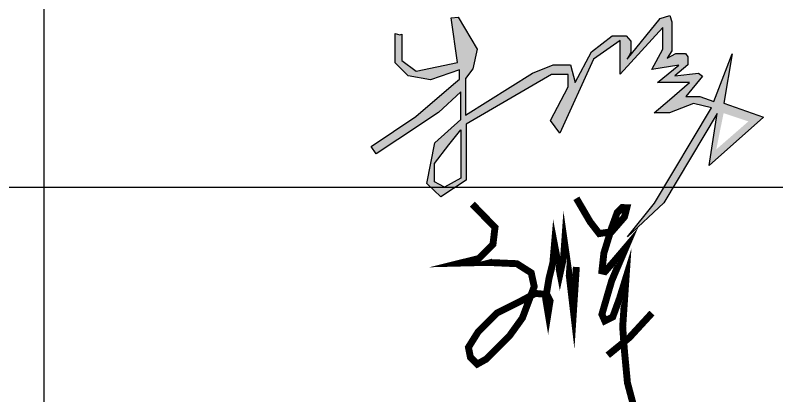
# Model space of a CAD drawing. Header units: millimetres. Extents: x 2359 to 61759, y 2141 to 44141.
# Drawn here: x 57670 to 60047, y 14657 to 15845 of the extents above; entities that cross this region are included whole.
import ezdxf

# ---------------------------------------------------------------- set-up
doc = ezdxf.new("R2010")
doc.units = ezdxf.units.MM
doc.header["$LTSCALE"] = 800
doc.layers.add('SX-TK-HF-20190012-S001-QM$0$电子签明', color=7, linetype='Continuous')

# ---------------------------------------------------------------- blocks, each defined once
blk = doc.blocks.new('AX-TK-HF-20190012-S001-TQ2$0$BZTQ')
at = {"color": 4}
for p, q in [((-30, 156.675), (-30, 93.675)), ((-70, 121.675), (0, 121.675))]:
    blk.add_line(p, q, dxfattribs=at)
blk = doc.blocks.new('AX-TK-HF-20190012-S001-TQ2')
blk.add_blockref('AX-TK-HF-20190012-S001-TQ2$0$BZTQ', (0, 0))
blk = doc.blocks.new('SX-TK-HF-20190012-S001-QM$0$zhcy')
at = {"layer": 'SX-TK-HF-20190012-S001-QM$0$电子签明'}
h = blk.add_hatch(color=256, dxfattribs=at)
h.dxf.hatch_style = 1
h.paths.add_polyline_path([(0.8307, -0.1582), (0.8079, -0.2713), (0.9082, -0.1839)], flags=16)
h.paths.add_polyline_path([(0.0103, -0.2102), (0.0103, -0.3614), (-0.0405, -0.389), (-0.0719, -0.3721), (-0.0719, -0.3155), (-0.0265, -0.2569)], flags=16)
h.paths.add_polyline_path([(-0.1738, 0.0883), (-0.1738, 0.0064), (-0.1287, -0.0274), (0, 0), (-0.0194, 0.1391), (0.0022, 0.1421), (0.0613, 0.0419), (0.0484, -0.0193), (0.0254, -0.0497), (0.0254, -0.1646), (0.2344, -0.0332), (0.2989, -0.007), (0.3529, -0.007), (0.3671, -0.0619), (0.4181, 0.0335), (0.4826, 0.0838), (0.5271, 0.0838), (0.5407, 0.0663), (0.5407, 0.0309), (0.53, 0.0104), (0.6327, 0.1373), (0.6627, 0.147), (0.6691, 0.1272), (0.6691, 0.0368), (0.6546, 0.0137), (0.6813, 0.0279), (0.7117, 0.0279), (0.719, 0.0178), (0.719, -0.0069), (0.6783, -0.0417), (0.7523, -0.0329), (0.7644, -0.0427), (0.7131, -0.1056), (0.7564, -0.1056), (0.8003, -0.1213), (0.8577, 0.0271), (0.8317, -0.1273), (0.9558, -0.1702), (0.7862, -0.3211), (0.8109, -0.1588), (0.6446, -0.4381), (0.5309, -0.5439), (0.6153, -0.4388), (0.7934, -0.1411), (0.7363, -0.1275), (0.6616, -0.1573), (0.6141, -0.1573), (0.6616, -0.1164), (0.7243, -0.0623), (0.6245, -0.0623), (0.6908, -0.008), (0.6063, -0.0217), (0.6414, 0.042), (0.6414, 0.109), (0.5076, -0.0364), (0.5076, 0.0071), (0.5076, 0.0688), (0.4243, 0.0108), (0.3191, -0.2203), (0.2905, -0.1807), (0.3457, -0.0755), (0.3457, -0.0372), (0.2937, -0.0372), (0.0273, -0.1925), (0.0273, -0.3677), (-0.0522, -0.4191), (-0.0957, -0.3776), (-0.0703, -0.251), (0.0102, -0.1777), (0.0102, -0.0912), (-0.0593, -0.1561), (-0.1859, -0.2405), (-0.2537, -0.2856), (-0.2695, -0.2619), (-0.1297, -0.1688), (-0.0125, -0.0677), (0.0063, -0.0517), (0.0063, -0.0227), (-0.0837, -0.0536), (-0.154, -0.0417), (-0.1948, -0.0013), (-0.1948, 0.0758), (-0.1948, 0.091), (-0.1798, 0.0868)])
for points in [[(-0.1738, 0.0883), (-0.1738, 0.0064), (-0.1287, -0.0274), (0, 0), (-0.0194, 0.1391), (0.0022, 0.1421), (0.0613, 0.0419), (0.0484, -0.0193), (0.0254, -0.0497), (0.0254, -0.1646), (0.2344, -0.0332), (0.2989, -0.007), (0.3529, -0.007), (0.3671, -0.0619), (0.4181, 0.0335), (0.4826, 0.0838), (0.5271, 0.0838), (0.5407, 0.0663), (0.5407, 0.0309), (0.53, 0.0104), (0.6327, 0.1373), (0.6627, 0.147), (0.6691, 0.1272), (0.6691, 0.0368), (0.6546, 0.0137), (0.6813, 0.0279), (0.7117, 0.0279), (0.719, 0.0178), (0.719, -0.0069), (0.6783, -0.0417), (0.7523, -0.0329), (0.7644, -0.0427), (0.7131, -0.1056), (0.7564, -0.1056), (0.8003, -0.1213), (0.8577, 0.0271), (0.8317, -0.1273), (0.9558, -0.1702), (0.7862, -0.3211), (0.8109, -0.1588), (0.6446, -0.4381), (0.5309, -0.5439), (0.6153, -0.4388), (0.7934, -0.1411), (0.7363, -0.1275), (0.6616, -0.1573), (0.6141, -0.1573), (0.6616, -0.1164), (0.7243, -0.0623), (0.6245, -0.0623), (0.6908, -0.008), (0.6063, -0.0217), (0.6414, 0.042), (0.6414, 0.109), (0.5076, -0.0364), (0.5076, 0.0071), (0.5076, 0.0688), (0.4243, 0.0108), (0.3191, -0.2203), (0.2905, -0.1807), (0.3457, -0.0755), (0.3457, -0.0372), (0.2937, -0.0372), (0.0273, -0.1925), (0.0273, -0.3677), (-0.0522, -0.4191), (-0.0957, -0.3776), (-0.0703, -0.251), (0.0102, -0.1777), (0.0102, -0.0912), (-0.0593, -0.1561), (-0.1859, -0.2405), (-0.2537, -0.2856), (-0.2695, -0.2619), (-0.2695, -0.2619), (-0.1297, -0.1688), (-0.0125, -0.0677), (0.0063, -0.0517), (0.0063, -0.0227), (-0.0837, -0.0536), (-0.154, -0.0417), (-0.1948, -0.0013), (-0.1948, 0.0758), (-0.1948, 0.091), (-0.1798, 0.0868)], [(0.0103, -0.2102), (0.0103, -0.3614), (-0.0405, -0.389), (-0.0719, -0.3721), (-0.0719, -0.3155), (-0.0265, -0.2569)]]:
    blk.add_lwpolyline(points, close=True, dxfattribs=at)
blk = doc.blocks.new('SX-TK-HF-20190012-S001-QM$0$A$C508312EF')
at = {"const_width": 0.15}
for points in [[(2.297, 3.446), (2.595, 2.936), (2.793, 2.68), (3.063, 2.723), (3.34, 3.042), (3.391, 3.242), (3.292, 3.245), (3.181, 3.133), (3.063, 2.808), (2.893, 2.255), (2.851, 1.872), (2.919, 1.857), (3.191, 2.17), (3.372, 2.383), (3.063, 1.659), (2.957, 1.298), (2.851, 0.929), (2.914, 0.787), (3.085, 0.872), (3.233, 1.276), (3.374, 1.731), (3.301, 0.656), (3.34, 0.128), (3.404, -0.553), (3.574, -1.191)], [(0.043, 3.319), (0.533, 2.814), (0.489, 2.446), (0.184, 2.141), (-0.213, 2.042), (0.355, 2.056), (1.007, 2.028), (1.319, 1.829), (1.383, 1.532), (1.127, 0.851), (0.851, 0.468), (0.34, -0.043), (0.149, -0.149), (0, 0), (-0.043, 0.213), (0.17, 0.553), (0.574, 0.957), (1.085, 1.213), (1.404, 1.383), (1.659, 1.361), (1.727, 1.225), (1.684, 0.956), (1.631, 1.276), (1.702, 1.702), (1.787, 2.042), (1.822, 2.443), (1.943, 1.815), (2.021, 2.17), (2.042, 2.468), (2.149, 1.723), (2.234, 1), (2.297, 1.957)], [(2.978, 0.043), (3.446, 0.425), (3.935, 0.957)]]:
    blk.add_lwpolyline(points, dxfattribs=at)
blk = doc.blocks.new('SX-TK-HF-20190012-S001-QM$0$A$C52A5527B')
blk.add_blockref('SX-TK-HF-20190012-S001-QM$0$A$C508312EF', (0, 0))
blk = doc.blocks.new('SX-TK-HF-20190012-S001-QM')
for name, p, xscale, yscale, zscale in [('SX-TK-HF-20190012-S001-QM$0$zhcy', (-17.089, 125.564), 10, 10, 10), ('SX-TK-HF-20190012-S001-QM$0$A$C52A5527B', (-16.685, 116.362), 1.44, 1.44, 1.44)]:
    blk.add_blockref(name, p, dxfattribs=dict(xscale=xscale, yscale=yscale, zscale=zscale))
blk = doc.blocks.new('SX-TK-HF-20190012-S001')
for name in ['AX-TK-HF-20190012-S001-TQ2', 'SX-TK-HF-20190012-S001-QM']:
    blk.add_blockref(name, (0, 0))

msp = doc.modelspace()

# ---------------------------------------------------------------- block references
at = {"xscale": 99.99999995327077, "yscale": 99.99999995327077, "zscale": 99.99999995327077}
msp.add_blockref('SX-TK-HF-20190012-S001', (60758.9, 3141.3), dxfattribs=at)

doc.saveas('drawing.dxf')
